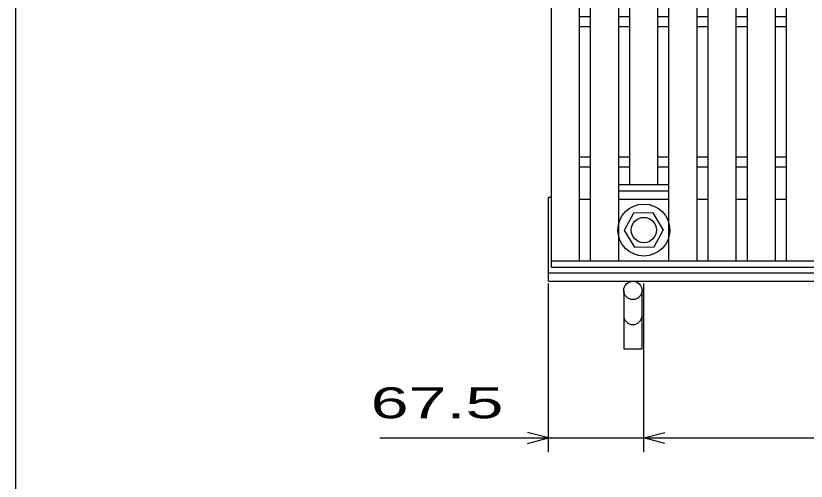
# Model space of a CAD drawing. Units: millimetres, scale not verified. Extents: x -1820 to 1731, y -1282 to 1054.
# Drawn here: x -1729 to -1167, y -324 to 8 of the extents above; entities that cross this region are included whole.
import ezdxf
from ezdxf.enums import TextEntityAlignment as Align

# ---------------------------------------------------------------- set-up
doc = ezdxf.new("R2010")
doc.units = ezdxf.units.MM
doc.header["$LTSCALE"] = 10
for name, color, linetype, lineweight in [('0_2', 150, 'Continuous', 25), ('16', 3, 'Continuous', 25), ('19', 6, 'Continuous', 25), ('22', 2, 'Continuous', 25)]:
    doc.layers.add(name, color=color, linetype=linetype, lineweight=lineweight)
doc.styles.add('ベクトル', font='')
doc.styles.get('ベクトル').set_extended_font_data('ベクトル')

msp = doc.modelspace()

# ---------------------------------------------------------------- linework, layer by layer
at = {"layer": '0_2'}
msp.add_line((-1729, -1146.5), (-1729, 1053.5), dxfattribs=at)
at = {"layer": '16'}
for p, q in [((-1348, -167), (-1348, 474)), ((-1328, -167), (-1328, 474)), ((-1320.1, -167), (-1320.1, 474)), ((-1300.1, -167), (-1300.1, 474)), ((-1264.3, -167), (-1264.3, 474)), ((-1244.3, -167), (-1244.3, 474)), ((-1236.4, -167), (-1236.4, 474)), ((-1216.4, -167), (-1216.4, 474)), ((-1208.5, -167), (-1208.5, 474)), ((-1188.5, -167), (-1188.5, 474)), ((-1180.6, -167), (-1180.6, 474)), ((-1292.2, -112.5), (-1292.2, 419.5)), ((-1272.2, -112.5), (-1272.2, 419.5)), ((-1328, 7), (-1320.1, 7)), ((-1300.1, 7), (-1292.2, 7)), ((-1272.2, 7), (-1264.3, 7)), ((-1244.3, 7), (-1236.4, 7)), ((-1216.4, 7), (-1208.5, 7)), ((-1188.5, 7), (-1180.6, 7)), ((-1328, 0), (-1320.1, 0)), ((-1300.1, 0), (-1292.2, 0)), ((-1272.2, 0), (-1264.3, 0)), ((-1244.3, 0), (-1236.4, 0)), ((-1216.4, 0), (-1208.5, 0)), ((-1188.5, 0), (-1180.6, 0)), ((-1328, -93), (-1320.1, -93)), ((-1300.1, -93), (-1292.2, -93)), ((-1272.2, -93), (-1264.3, -93)), ((-1244.3, -93), (-1236.4, -93)), ((-1216.4, -93), (-1208.5, -93)), ((-1188.5, -93), (-1180.6, -93)), ((-1328, -100), (-1320.1, -100)), ((-1300.1, -100), (-1292.2, -100)), ((-1272.2, -100), (-1264.3, -100)), ((-1244.3, -100), (-1236.4, -100)), ((-1216.4, -100), (-1208.5, -100)), ((-1188.5, -100), (-1180.6, -100)), ((-1300.1, -112.5), (-1264.3, -112.5)), ((-1300.1, -117), (-1300.1, -112.5)), ((-1300.1, -117), (-1264.3, -117)), ((-1292.2, -112.5), (-1272.2, -112.5)), ((-1264.3, -117), (-1264.3, -112.5)), ((-1328, -123), (-1320.1, -123)), ((-1300.1, -123), (-1264.3, -123)), ((-1244.3, -123), (-1236.4, -123)), ((-1216.4, -123), (-1208.5, -123)), ((-1188.5, -123), (-1180.6, -123)), ((-1289.49, -133.05), (-1296.2, -145.34)), ((-1275.5, -132.71), (-1289.49, -133.05)), ((-1268.2, -145), (-1275.5, -132.71)), ((-1296.2, -145.34), (-1288.9, -157.29)), ((-1274.91, -156.95), (-1268.2, -144.66)), ((-1288.9, -157.29), (-1274.91, -156.95)), ((-1348, -167), (-352, -167)), ((-1348, -171.5), (-1348, -167)), ((-1348, -167), (-1328, -167)), ((-1320.1, -167), (-1300.1, -167)), ((-1264.3, -167), (-1244.3, -167)), ((-1236.4, -167), (-1216.4, -167)), ((-1208.5, -167), (-1188.5, -167)), ((-1180.6, -167), (-1160.6, -167)), ((-1348, -171.5), (-352, -171.5))]:
    msp.add_line(p, q, dxfattribs=at)
for radius in [18.5, 9]:
    msp.add_circle((-1282.2, -145), radius, dxfattribs=at)
at = {"layer": '19'}
for p, q in [((-1350, -181.5), (-1350, -121.5)), ((-1350, -121.5), (-1348, -121.5)), ((-1350, -175.5), (-350, -175.5)), ((-1350, -181.5), (-350, -181.5)), ((-1296.5, -188), (-1296.5, -229.62)), ((-1283.5, -229.62), (-1283.5, -188)), ((-1296.5, -229.62), (-1283.5, -229.62))]:
    msp.add_line(p, q, dxfattribs=at)
msp.add_circle((-1290, -188), 6.5, dxfattribs=at)
msp.add_arc((-1290, -205.84), 6.5, 180, 0, dxfattribs=at)
at = {"layer": '22', "color": 4}
for p, q in [((-1350, -303), (-1350, -183)), ((-1282.2, -303), (-1282.2, -183)), ((-1350, -293), (-1365, -289)), ((-1282.2, -293), (-1267.2, -289)), ((-1470, -293), (-1350, -293)), ((-1365, -297), (-1350, -293)), ((-1350, -293), (-1282.2, -293)), ((-1267.2, -297), (-1282.2, -293)), ((-1282.2, -293), (-417.3, -293))]:
    msp.add_line(p, q, dxfattribs=at)

# ---------------------------------------------------------------- texts
at = {"layer": '22', "style": 'ベクトル', "width": 1.65}
msp.add_text(' 67.5 ', height=21.99, dxfattribs=at).set_placement((-1490, -268), align=Align.MIDDLE_LEFT)

doc.saveas('drawing.dxf')
